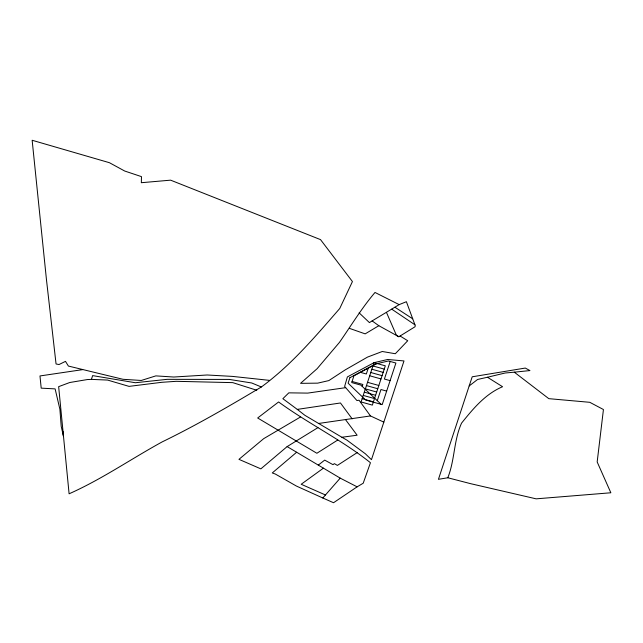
<?xml version="1.0" encoding="UTF-8"?>
<svg xmlns="http://www.w3.org/2000/svg" width="643" height="643" viewBox="0 0 643 643"><rect width="100%" height="100%" fill="white"/><g stroke="black" fill="none" stroke-linecap="round" stroke-linejoin="round"><path stroke-width="0.96" d="M447.801 477.765C454.858 460.099 453.709 440.318 461.553 423.134C473.047 408.819 485.248 394.014 502.569 386.724L487.45 377.248L477.58 379.474L469.173 385.953L438.438 479.316L447.801 477.765L470.555 483.657L536.149 498.839L610.85 492.771L597.17 461.955L603.439 409.527L589.784 402.309L548.809 398.66L514.296 372.176L505.133 373.004L487.45 377.248M261.355 386.982C228.94 406.352 196.211 425.345 162.237 441.862C131.051 458.941 101.666 479.356 69.098 493.8L58.65 386.652L69.757 382.513L87.344 379.555L91.435 379.386L92.616 375.616L135.36 382.738L167.196 379.338L229.278 379.418L251.718 382.979L261.355 386.982C291.375 364.991 315.44 336.41 339.745 308.503L352.436 281.562L320.527 239.622L170.612 180.161L141.331 182.708L141.484 176.632L124.726 171.038L109.406 162.695L32.15 140.27L46.457 279.633L56.054 363.986L59.035 364.533L65.482 361.366L68.399 366.06L123.006 379.298L141.259 380.463L155.847 375.882L173.755 377.023L207.159 374.99L232.332 376.388L269.594 380.375M362.234 386.443L362.877 384.474L352.091 381.46M368.262 368.158L366.333 373.993L360.418 372.345M377.296 400.629L380.961 389.513L386.652 391.105M390.205 361.454L384.41 379.04L390.108 380.632M469.173 385.953L472.219 376.79L525.283 368.061L529.953 370.569L514.296 372.176M400.115 336.016L407.726 340.742L395.316 353.73L382.247 351.496L367.499 357.106L345.307 369.829L328.83 380.592L317.682 383.148L300.554 383.341L317.12 368.696L339.44 342.406C351.062 325.736 361.696 308.11 375.006 292.461L399.174 304.621L406.392 301.704L415.29 325.784L414.968 326.797L398.869 336.747L378.831 325.704L372.128 320.897L369.42 322.601L359.115 312.828M296.64 452.238L272.27 472.943L275.284 474.02L296.407 486.052L322.81 497.995L340.219 478.135L357.114 486.839L363.207 483.231L370.448 462.719C341.682 439.804 308.278 423.633 278.604 401.963L257.666 417.99L316.87 453.267L337.776 440.005M317.947 427.627L287.14 446.596L260.857 468.86L238.955 459.343L263.694 438.655L300.49 416.994M318.293 465.106L324.691 460.107L333.01 464.672L334.36 463.619L337.398 465.411L357.331 452.519M323.421 468.16L301.189 484.267L325.462 494.973M372.128 320.897L399.174 304.621M378.831 325.704L365.168 333.87L349.471 328.372M357.114 486.839L333.54 502.73L322.81 497.995M376.42 363.793L353.947 375.801L351.721 382.569L360.86 385.125L381.154 404.334M383.823 422.146L370.481 415.933L318.631 423.464M82.682 369.629L39.979 375.946L41.2 388.147L55.121 388.886L59.895 409.253L61.198 426.253L63.48 436.42L63.014 431.469M345.677 387.657L307.732 393.106L288.811 392.849L282.864 398.7L297.283 409.39L340.46 402.976L352.163 418.85M297.283 409.39L304.87 415.306L341.891 437.256L357.122 435.223L345.661 419.839M91.435 379.386L107.598 380.069L129.034 386.379L161.723 382.312L176.254 381.315L232.75 382.633L256.774 390.253M372.932 365.955L384.233 369.106M371.855 369.227L383.156 372.377M370.778 372.498L382.071 375.649M369.693 375.769L380.994 378.928M367.539 382.32L378.84 385.47M366.462 385.591L377.754 388.742M365.377 388.862L376.677 392.021M364.3 392.142L375.6 395.292M363.223 395.413L374.523 398.564M362.146 398.684L373.438 401.843M398.869 336.747L396.482 335.429L386.451 312.377M341.891 437.256L346.874 440.093L365.377 453.797L371.453 459.673L403.997 360.94L387.657 359.485L374.009 362.684L347.381 376.919L344.624 386.451L356.905 400.533L359.059 400.235L370.481 415.933M287.14 446.596L340.219 478.135M394.979 307.266L412.718 318.832M391.74 309.162L414.92 324.787M349.913 377.698L348.104 383.188L365.626 400.002L382.199 404.624L395.903 363.046L388.468 360.972L375.528 364.002L349.913 377.698M374.009 362.676L361.061 401.963L372.361 405.114L385.31 365.835L374.009 362.676"/></g></svg>
